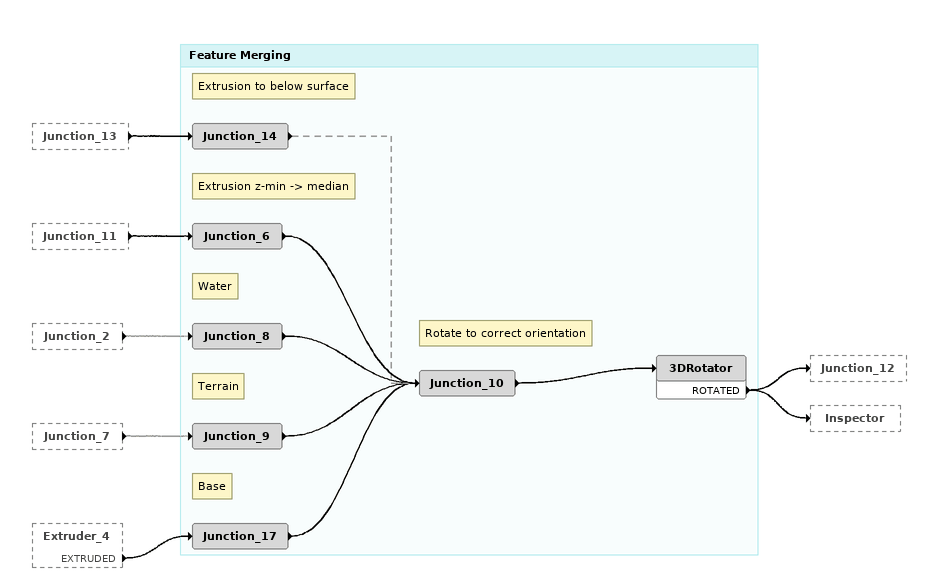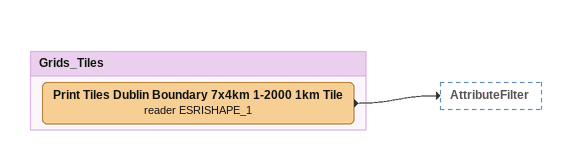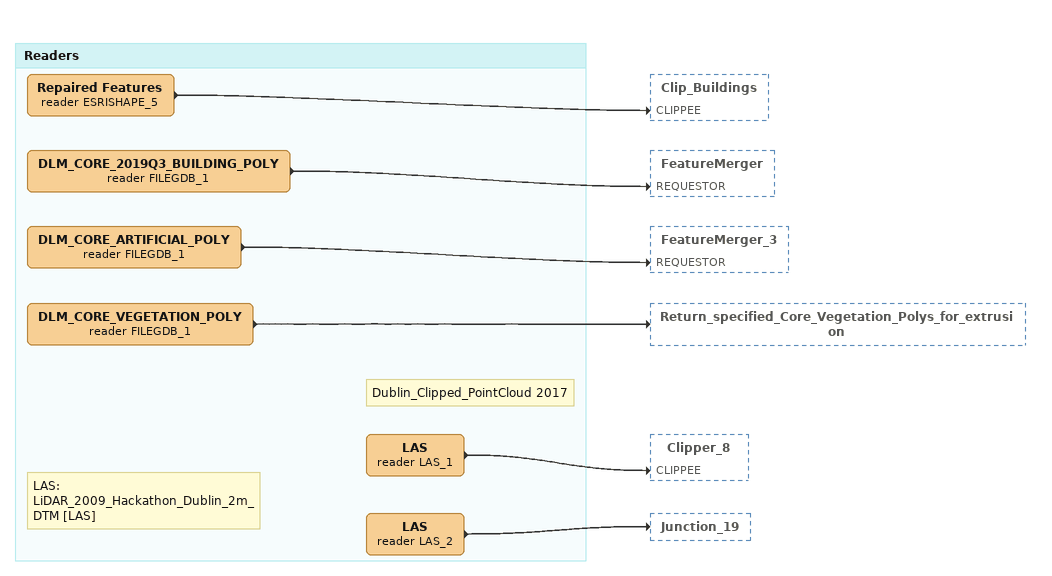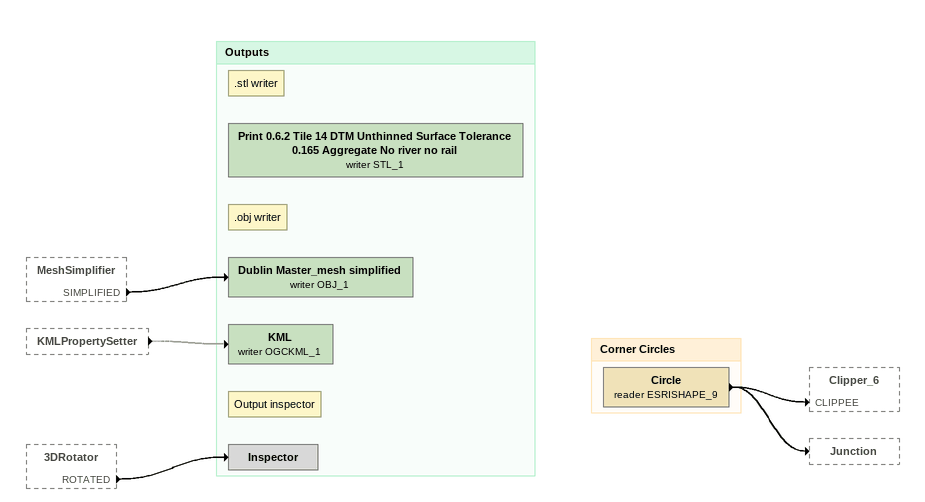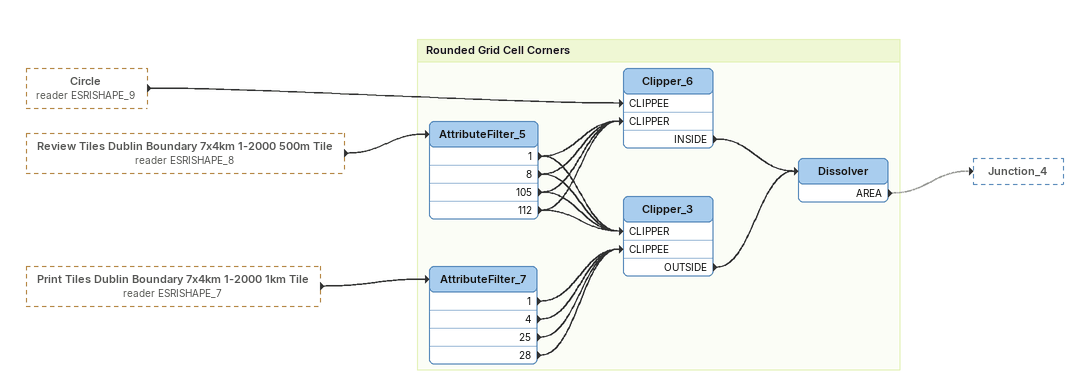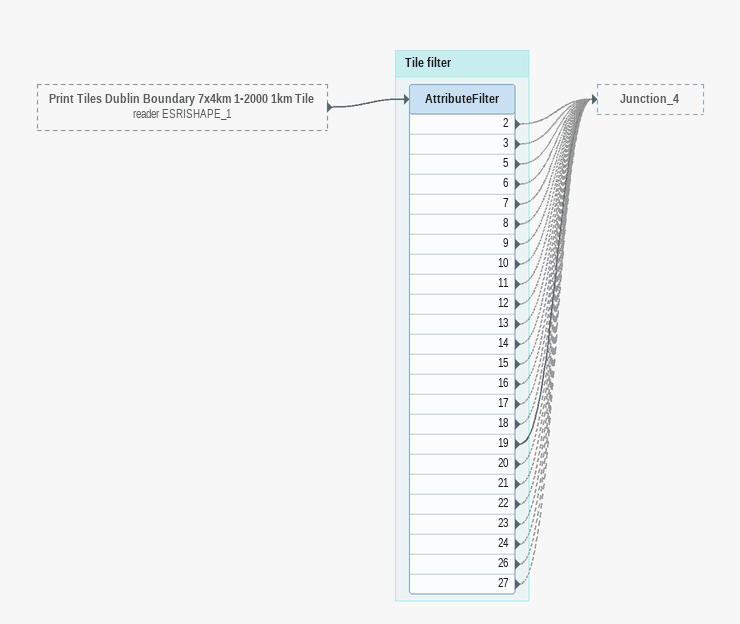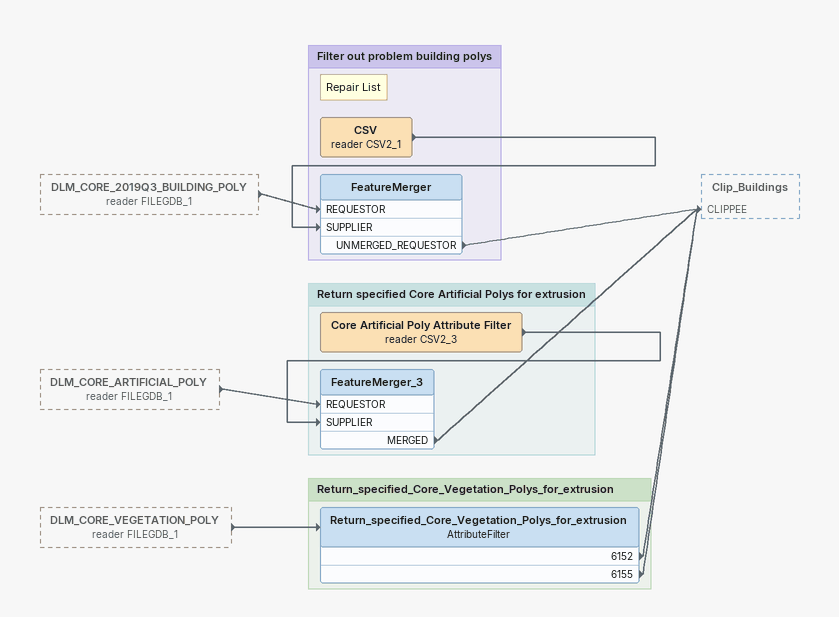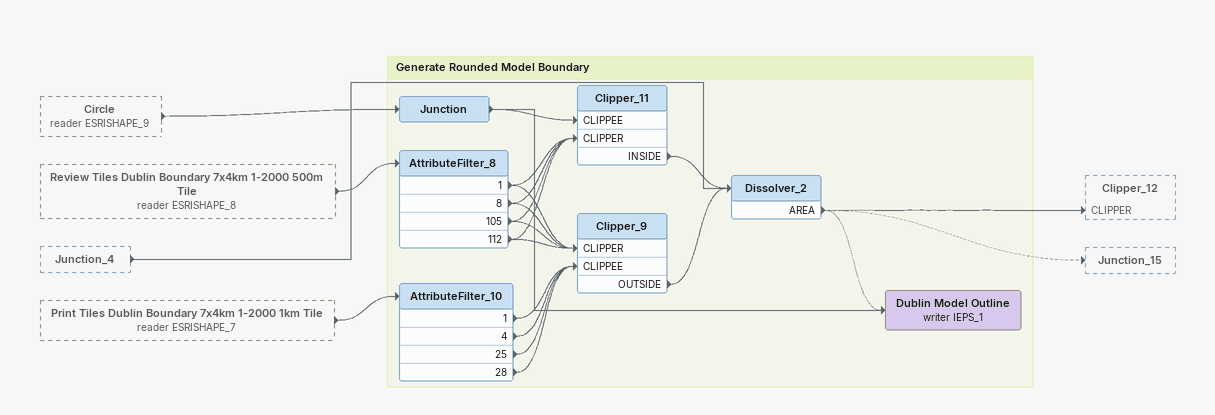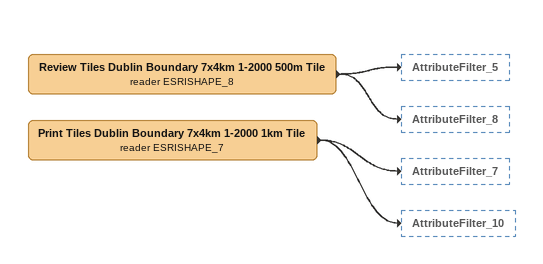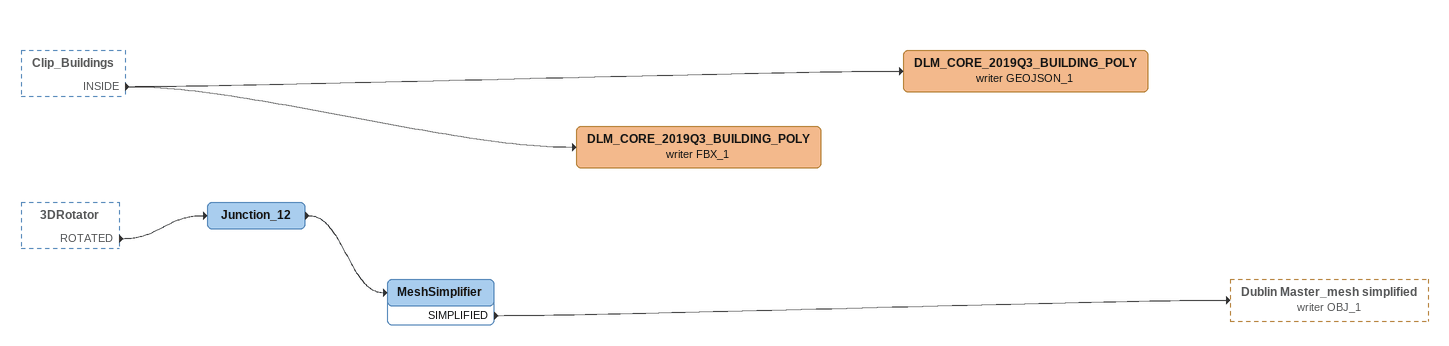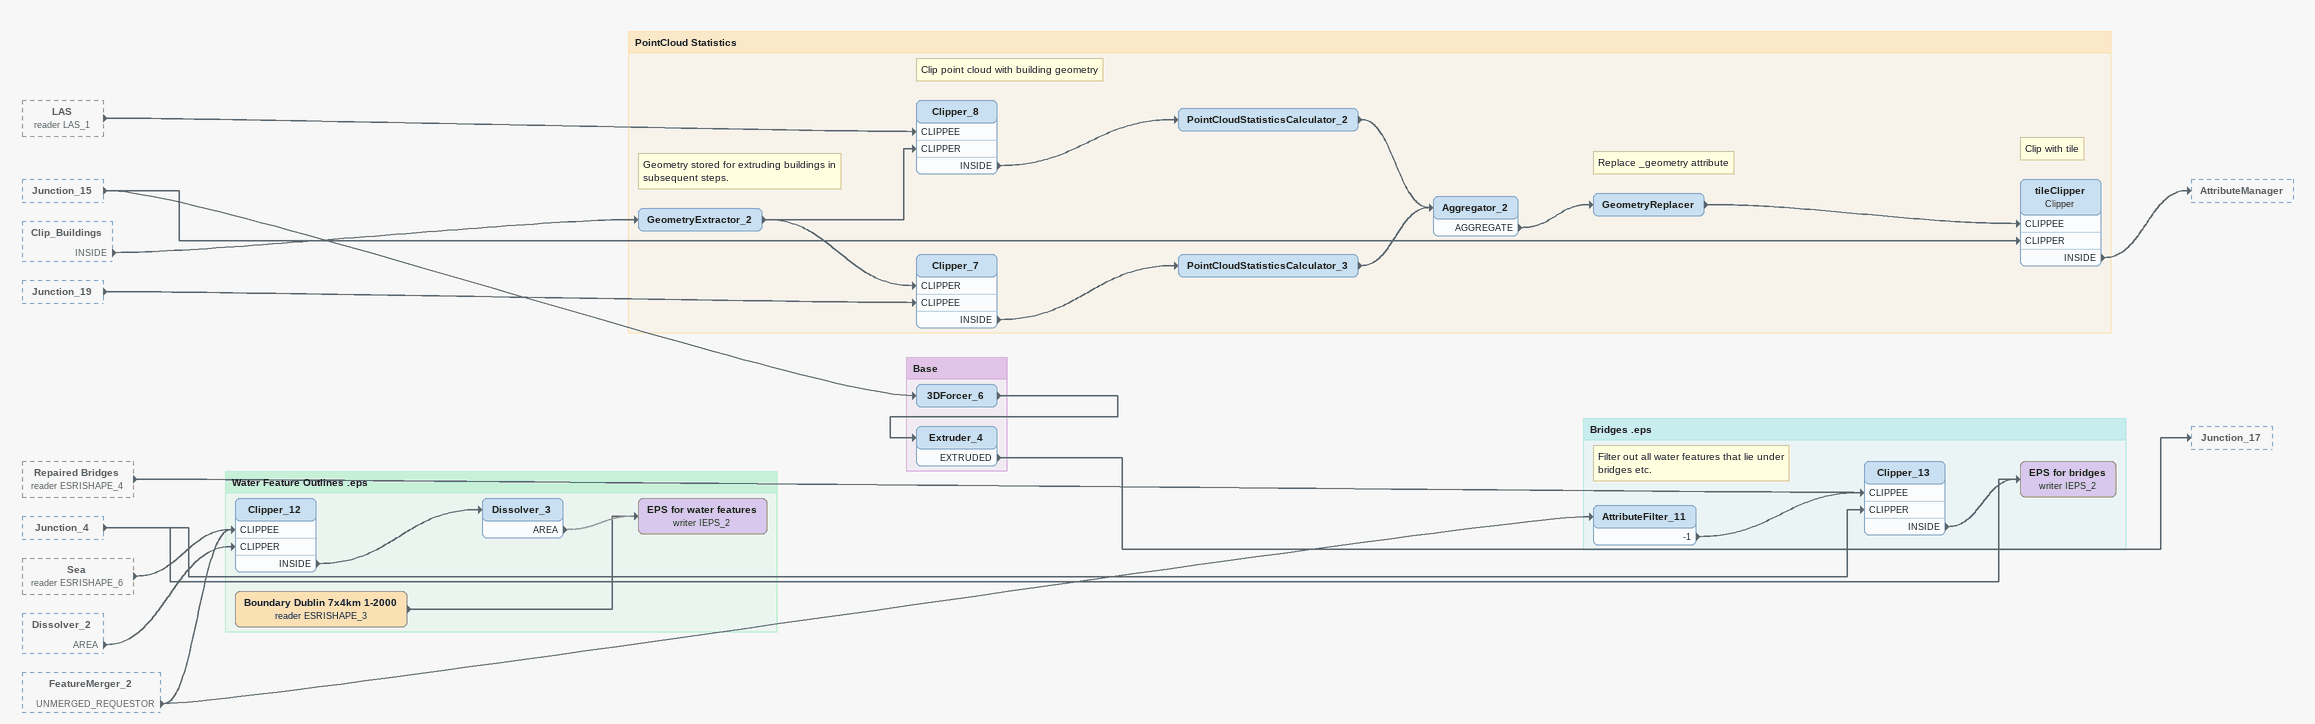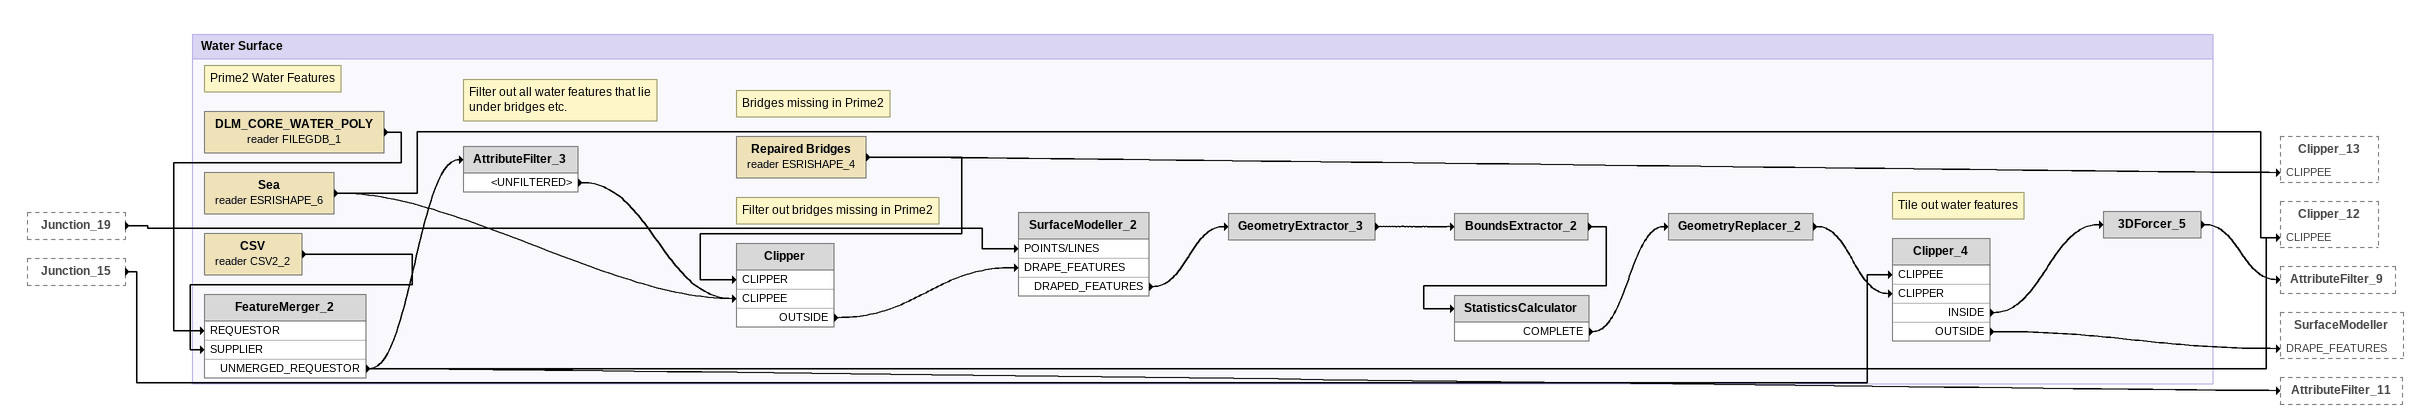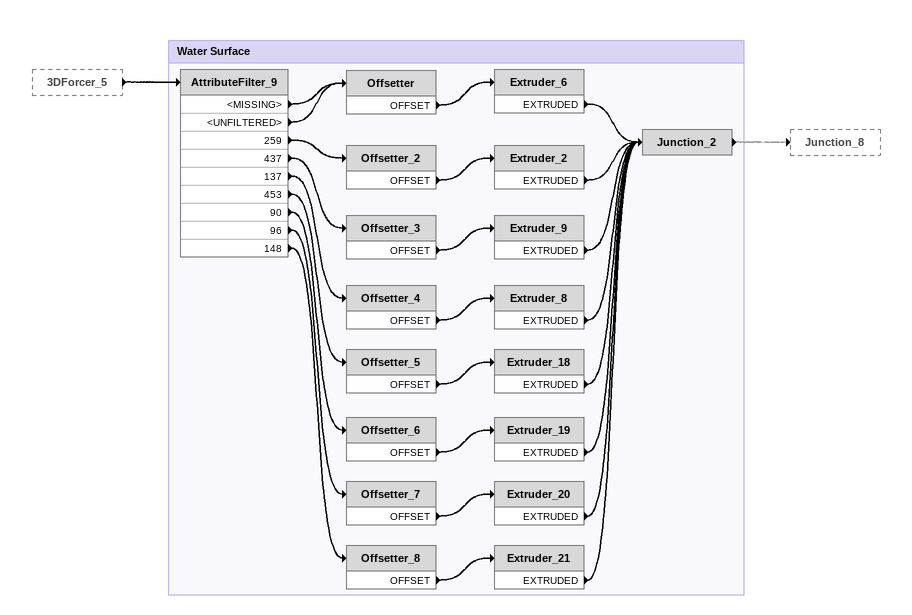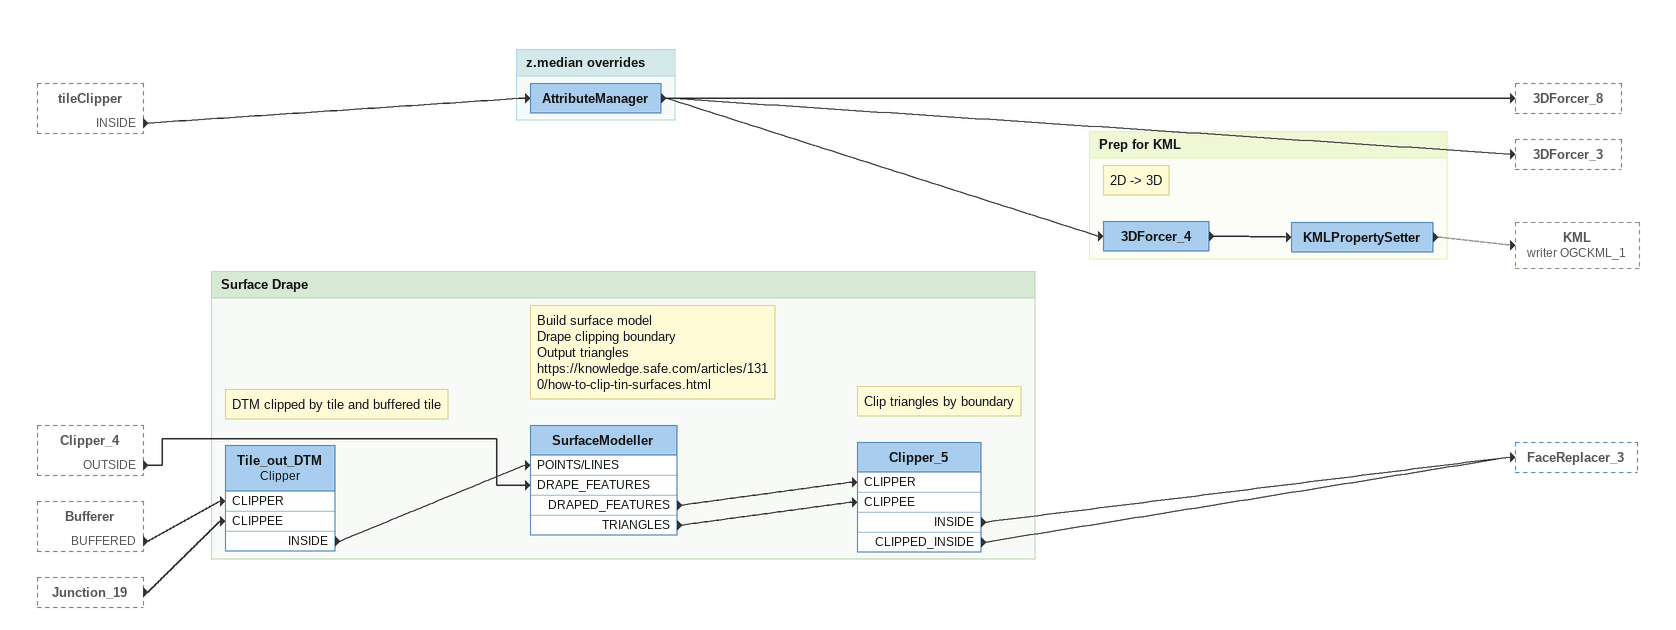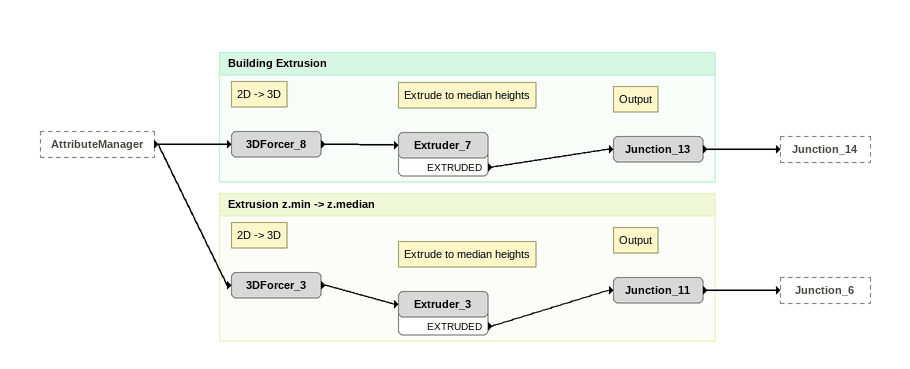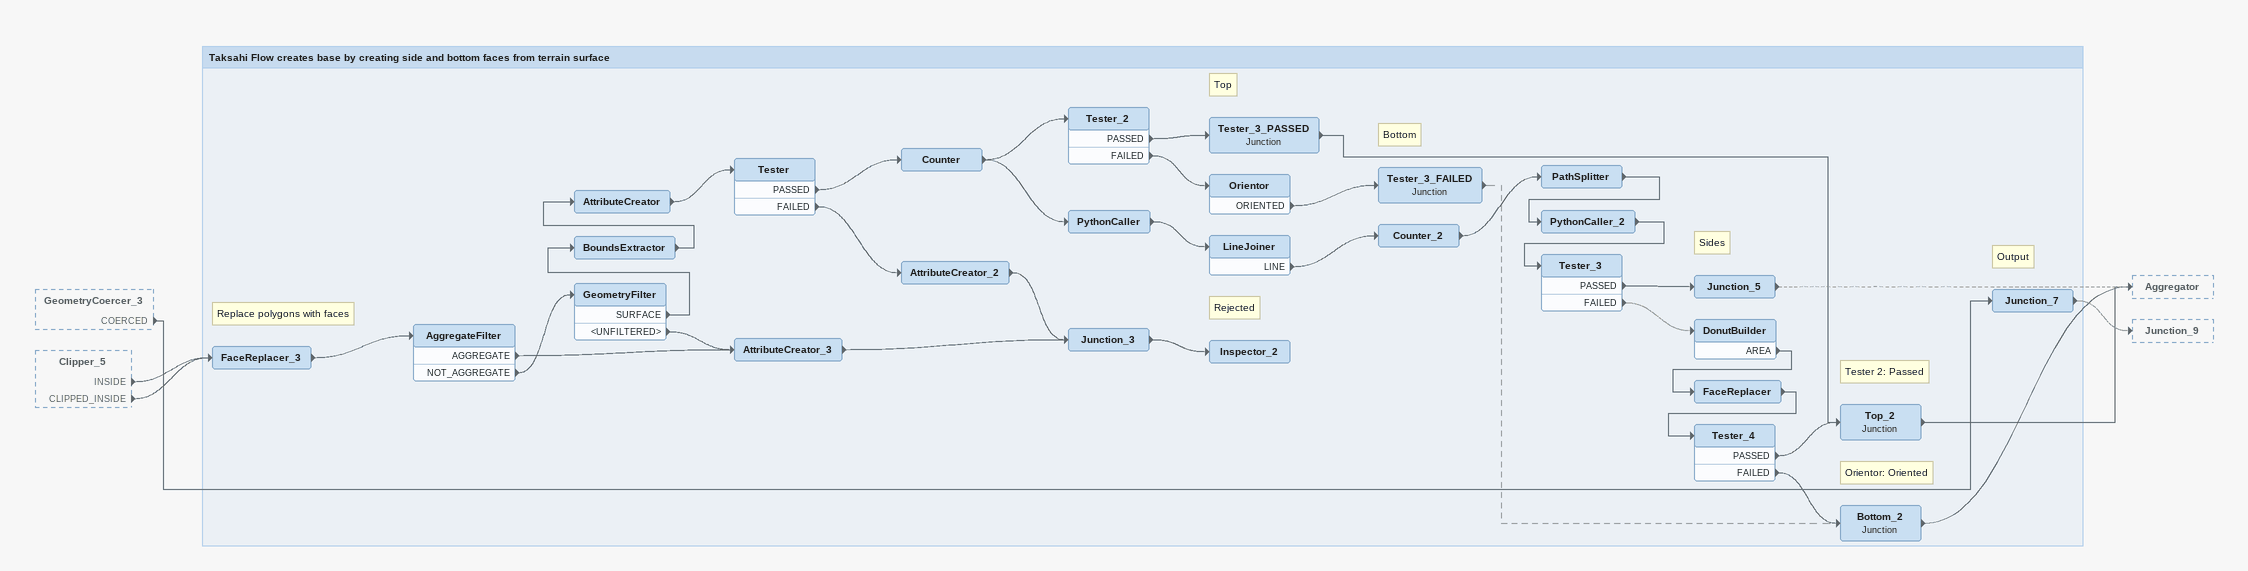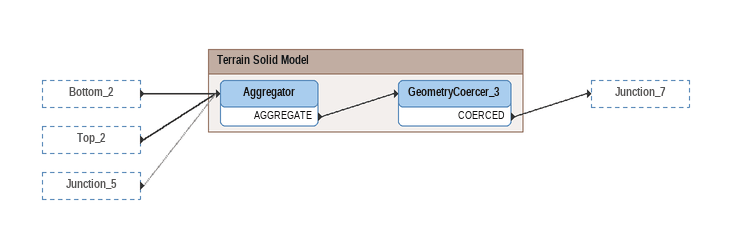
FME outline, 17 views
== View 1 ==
Junction_13 [outside]
    -> Junction_14
Junction_11 [outside]
    -> Junction_6
Junction_2 [outside]
    -> Junction_8 [off]
Junction_7 [outside]
    -> Junction_9 [off]
Extruder_4 [outside]
    EXTRUDED -> Junction_17

Bookmark: Feature Merging
Note: Base
Junction_17
    -> Junction_10
Note: Extrusion to below surface
Junction_14
    -> Junction_10 [off]
Note: Extrusion z-min -> median
Junction_6
    -> Junction_10
Note: Terrain
Junction_9
    -> Junction_10
Note: Water
Junction_8
    -> Junction_10
Junction_10
    -> 3DRotator
Note: Rotate to correct orientation
3DRotator
    ROTATED -> Junction_12
    ROTATED -> Inspector

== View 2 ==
Bookmark: Grids_Tiles
Print Tiles Dublin Boundary 7x4km 1-2000 1km Tile (reader ESRISHAPE_1)
    -> AttributeFilter

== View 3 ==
Bookmark: Readers
DLM_CORE_2019Q3_BUILDING_POLY (reader FILEGDB_1)
    -> FeatureMerger [REQUESTOR]
DLM_CORE_ARTIFICIAL_POLY (reader FILEGDB_1)
    -> FeatureMerger_3 [REQUESTOR]
DLM_CORE_VEGETATION_POLY (reader FILEGDB_1)
    -> Return_specified_Core_Vegetation_Polys_for_extrusion
Repaired Features (reader ESRISHAPE_5)
    -> Clip_Buildings [CLIPPEE]
Note: Dublin_Clipped_PointCloud 2017
LAS (reader LAS_1)
    -> Clipper_8 [CLIPPEE]
Note: LAS: LiDAR_2009_Hackathon_Dublin_2m_DTM [LAS]
LAS (reader LAS_2)
    -> Junction_19

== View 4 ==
MeshSimplifier [outside]
    SIMPLIFIED -> Dublin Master_mesh simplified (writer OBJ_1)
KMLPropertySetter [outside]
    -> KML (writer OGCKML_1) [off]
3DRotator [outside]
    ROTATED -> Inspector

Bookmark: Outputs
Note: .stl writer
Print 0.6.2 Tile 14 DTM Unthinned Surface Tolerance 0.165 Aggregate No river no rail (writer STL_1)
KML (writer OGCKML_1)
Note: .obj writer
Dublin Master_mesh simplified (writer OBJ_1)
Note: Output inspector
Inspector

Bookmark: Corner Circles
Circle (reader ESRISHAPE_9)
    -> Clipper_6 [CLIPPEE]
    -> Junction

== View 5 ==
Circle (reader ESRISHAPE_9) [outside]
    -> Clipper_6 [CLIPPEE]
Review Tiles Dublin Boundary 7x4km 1-2000 500m Tile (reader ESRISHAPE_8) [outside]
    -> AttributeFilter_5
Print Tiles Dublin Boundary 7x4km 1-2000 1km Tile (reader ESRISHAPE_7) [outside]
    -> AttributeFilter_7

Bookmark: Rounded Grid Cell Corners
AttributeFilter_5
    1 -> Clipper_6 [CLIPPER]
    1 -> Clipper_3 [CLIPPER]
    8 -> Clipper_6 [CLIPPER]
    8 -> Clipper_3 [CLIPPER]
    105 -> Clipper_6 [CLIPPER]
    105 -> Clipper_3 [CLIPPER]
    112 -> Clipper_3 [CLIPPER]
    112 -> Clipper_6 [CLIPPER]
AttributeFilter_7
    1 -> Clipper_3 [CLIPPEE]
    4 -> Clipper_3 [CLIPPEE]
    25 -> Clipper_3 [CLIPPEE]
    28 -> Clipper_3 [CLIPPEE]
Clipper_3
    OUTSIDE -> Dissolver
Clipper_6
    INSIDE -> Dissolver
Dissolver
    AREA -> Junction_4 [off]

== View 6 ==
Print Tiles Dublin Boundary 7x4km 1-2000 1km Tile (reader ESRISHAPE_1) [outside]
    -> AttributeFilter

Bookmark: Tile filter
AttributeFilter
    2 -> Junction_4 [off]
    3 -> Junction_4 [off]
    5 -> Junction_4 [off]
    6 -> Junction_4 [off]
    7 -> Junction_4 [off]
    8 -> Junction_4 [off]
    9 -> Junction_4 [off]
    10 -> Junction_4 [off]
    11 -> Junction_4 [off]
    12 -> Junction_4 [off]
    13 -> Junction_4 [off]
    14 -> Junction_4 [off]
    15 -> Junction_4 [off]
    16 -> Junction_4 [off]
    17 -> Junction_4 [off]
    18 -> Junction_4 [off]
    19 -> Junction_4
    20 -> Junction_4 [off]
    21 -> Junction_4 [off]
    22 -> Junction_4 [off]
    23 -> Junction_4 [off]
    24 -> Junction_4 [off]
    26 -> Junction_4 [off]
    27 -> Junction_4 [off]

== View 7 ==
DLM_CORE_2019Q3_BUILDING_POLY (reader FILEGDB_1) [outside]
    -> FeatureMerger [REQUESTOR]
DLM_CORE_ARTIFICIAL_POLY (reader FILEGDB_1) [outside]
    -> FeatureMerger_3 [REQUESTOR]
DLM_CORE_VEGETATION_POLY (reader FILEGDB_1) [outside]
    -> Return_specified_Core_Vegetation_Polys_for_extrusion

Bookmark: Return_specified_Core_Vegetation_Polys_for_extrusion
Return_specified_Core_Vegetation_Polys_for_extrusion: AttributeFilter
    6152 -> Clip_Buildings [CLIPPEE]
    6155 -> Clip_Buildings [CLIPPEE]

Bookmark: Filter out problem building polys
Note: Repair List
CSV (reader CSV2_1)
    -> FeatureMerger [SUPPLIER]
FeatureMerger
    UNMERGED_REQUESTOR -> Clip_Buildings [CLIPPEE]

Bookmark: Return specified Core Artificial Polys for extrusion
Core Artificial Poly Attribute Filter (reader CSV2_3)
    -> FeatureMerger_3 [SUPPLIER]
FeatureMerger_3
    MERGED -> Clip_Buildings [CLIPPEE]

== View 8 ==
Circle (reader ESRISHAPE_9) [outside]
    -> Junction
Review Tiles Dublin Boundary 7x4km 1-2000 500m Tile (reader ESRISHAPE_8) [outside]
    -> AttributeFilter_8
Junction_4 [outside]
    -> Dissolver_2
Print Tiles Dublin Boundary 7x4km 1-2000 1km Tile (reader ESRISHAPE_7) [outside]
    -> AttributeFilter_10

Bookmark: Generate Rounded Model Boundary
AttributeFilter_8
    1 -> Clipper_9 [CLIPPER]
    1 -> Clipper_11 [CLIPPER]
    8 -> Clipper_9 [CLIPPER]
    8 -> Clipper_11 [CLIPPER]
    105 -> Clipper_11 [CLIPPER]
    105 -> Clipper_9 [CLIPPER]
    112 -> Clipper_9 [CLIPPER]
    112 -> Clipper_11 [CLIPPER]
AttributeFilter_10
    1 -> Clipper_9 [CLIPPEE]
    4 -> Clipper_9 [CLIPPEE]
    25 -> Clipper_9 [CLIPPEE]
    28 -> Clipper_9 [CLIPPEE]
Clipper_9
    OUTSIDE -> Dissolver_2
Junction
    -> Clipper_11 [CLIPPEE]
    -> Dublin Model Outline (writer IEPS_1)
Clipper_11
    INSIDE -> Dissolver_2
Dissolver_2
    AREA -> Dublin Model Outline (writer IEPS_1) [off]
    AREA -> Clipper_12 [CLIPPER]
    AREA -> Junction_15 [off]
Dublin Model Outline (writer IEPS_1)

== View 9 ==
Review Tiles Dublin Boundary 7x4km 1-2000 500m Tile (reader ESRISHAPE_8)
    -> AttributeFilter_5
    -> AttributeFilter_8
Print Tiles Dublin Boundary 7x4km 1-2000 1km Tile (reader ESRISHAPE_7)
    -> AttributeFilter_7
    -> AttributeFilter_10

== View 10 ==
Clip_Buildings [outside]
    INSIDE -> DLM_CORE_2019Q3_BUILDING_POLY (writer FBX_1)
    INSIDE -> DLM_CORE_2019Q3_BUILDING_POLY (writer GEOJSON_1)
3DRotator [outside]
    ROTATED -> Junction_12
DLM_CORE_2019Q3_BUILDING_POLY (writer GEOJSON_1)
DLM_CORE_2019Q3_BUILDING_POLY (writer FBX_1)
Junction_12
    -> MeshSimplifier
MeshSimplifier
    SIMPLIFIED -> Dublin Master_mesh simplified (writer OBJ_1)

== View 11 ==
LAS (reader LAS_1) [outside]
    -> Clipper_8 [CLIPPEE]
Junction_15 [outside]
    -> tileClipper [CLIPPER]
    -> 3DForcer_6
Clip_Buildings [outside]
    INSIDE -> GeometryExtractor_2
Junction_19 [outside]
    -> Clipper_7 [CLIPPEE]
Repaired Bridges (reader ESRISHAPE_4) [outside]
    -> Clipper_13 [CLIPPEE]
Junction_4 [outside]
    -> Clipper_13 [CLIPPER]
    -> EPS for bridges (writer IEPS_2)
Sea (reader ESRISHAPE_6) [outside]
    -> Clipper_12 [CLIPPEE]
Dissolver_2 [outside]
    AREA -> Clipper_12 [CLIPPER]
FeatureMerger_2 [outside]
    UNMERGED_REQUESTOR -> Clipper_12 [CLIPPEE]
    UNMERGED_REQUESTOR -> AttributeFilter_11

Bookmark: Base
3DForcer_6
    -> Extruder_4
Extruder_4
    EXTRUDED -> Junction_17

Bookmark: PointCloud Statistics
Note: Geometry stored for extruding buildings in subsequent steps.
GeometryExtractor_2
    -> Clipper_8 [CLIPPER]
    -> Clipper_7 [CLIPPER]
Note: Clip point cloud with building geometry
Clipper_8
    INSIDE -> PointCloudStatisticsCalculator_2
PointCloudStatisticsCalculator_2
    -> Aggregator_2
Clipper_7
    INSIDE -> PointCloudStatisticsCalculator_3
PointCloudStatisticsCalculator_3
    -> Aggregator_2
Aggregator_2
    AGGREGATE -> GeometryReplacer
Note: Replace _geometry attribute
GeometryReplacer
    -> tileClipper [CLIPPEE]
Note: Clip with tile
tileClipper: Clipper
    INSIDE -> AttributeManager

Bookmark: Water Feature Outlines .eps
Clipper_12
    INSIDE -> Dissolver_3
Dissolver_3
    AREA -> EPS for water features (writer IEPS_2) [off]
Boundary Dublin 7x4km 1-2000 (reader ESRISHAPE_3)
    -> EPS for water features (writer IEPS_2)
EPS for water features (writer IEPS_2)

Bookmark: Bridges .eps
Note: Filter out all water features that lie under bridges etc.
AttributeFilter_11
    -1 -> Clipper_13 [CLIPPEE]
Clipper_13
    INSIDE -> EPS for bridges (writer IEPS_2)
EPS for bridges (writer IEPS_2)

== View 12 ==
Junction_19 [outside]
    -> SurfaceModeller_2 [POINTS/LINES]
Junction_15 [outside]
    -> Clipper_4 [CLIPPEE]

Bookmark: Water Surface
Note: Prime2 Water Features
DLM_CORE_WATER_POLY (reader FILEGDB_1)
    -> FeatureMerger_2 [REQUESTOR]
Sea (reader ESRISHAPE_6)
    -> Clipper [CLIPPEE]
    -> Clipper_12 [CLIPPEE]
CSV (reader CSV2_2)
    -> FeatureMerger_2 [SUPPLIER]
FeatureMerger_2
    UNMERGED_REQUESTOR -> AttributeFilter_3
    UNMERGED_REQUESTOR -> Clipper_12 [CLIPPEE]
    UNMERGED_REQUESTOR -> AttributeFilter_11
Note: Filter out all water features that lie under bridges etc.
AttributeFilter_3
    <UNFILTERED> -> Clipper [CLIPPEE]
Note: Bridges missing in Prime2
Repaired Bridges (reader ESRISHAPE_4)
    -> Clipper [CLIPPER]
    -> Clipper_13 [CLIPPEE]
Note: Filter out bridges missing in Prime2
Clipper
    OUTSIDE -> SurfaceModeller_2 [DRAPE_FEATURES]
SurfaceModeller_2
    DRAPED_FEATURES -> GeometryExtractor_3
GeometryExtractor_3
    -> BoundsExtractor_2
BoundsExtractor_2
    -> StatisticsCalculator
StatisticsCalculator
    COMPLETE -> GeometryReplacer_2
GeometryReplacer_2
    -> Clipper_4 [CLIPPER]
Note: Tile out water features
Clipper_4
    INSIDE -> 3DForcer_5
    OUTSIDE -> SurfaceModeller [DRAPE_FEATURES]
3DForcer_5
    -> AttributeFilter_9

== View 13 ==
3DForcer_5 [outside]
    -> AttributeFilter_9

Bookmark: Water Surface
AttributeFilter_9
    <MISSING> -> Offsetter
    <UNFILTERED> -> Offsetter
    259 -> Offsetter_2
    437 -> Offsetter_3
    137 -> Offsetter_4
    453 -> Offsetter_5
    90 -> Offsetter_6
    96 -> Offsetter_7
    148 -> Offsetter_8
Offsetter
    OFFSET -> Extruder_6
Extruder_6
    EXTRUDED -> Junction_2
Offsetter_2
    OFFSET -> Extruder_2
Extruder_2
    EXTRUDED -> Junction_2
Offsetter_3
    OFFSET -> Extruder_9
Extruder_9
    EXTRUDED -> Junction_2
Offsetter_4
    OFFSET -> Extruder_8
Extruder_8
    EXTRUDED -> Junction_2
Offsetter_5
    OFFSET -> Extruder_18
Extruder_18
    EXTRUDED -> Junction_2
Offsetter_6
    OFFSET -> Extruder_19
Extruder_19
    EXTRUDED -> Junction_2
Offsetter_7
    OFFSET -> Extruder_20
Extruder_20
    EXTRUDED -> Junction_2
Offsetter_8
    OFFSET -> Extruder_21
Extruder_21
    EXTRUDED -> Junction_2
Junction_2
    -> Junction_8 [off]

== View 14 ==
tileClipper [outside]
    INSIDE -> AttributeManager
Clipper_4 [outside]
    OUTSIDE -> SurfaceModeller [DRAPE_FEATURES]
Bufferer [outside]
    BUFFERED -> Tile_out_DTM [CLIPPER]
Junction_19 [outside]
    -> Tile_out_DTM [CLIPPEE]

Bookmark: Surface Drape
Note: DTM clipped by tile and buffered tile
Tile_out_DTM: Clipper
    INSIDE -> SurfaceModeller [POINTS/LINES]
Note: Build surface model / Drape clipping boundary / Output triangles / https://knowledge.safe.com/articles/1310/how-to-clip-tin-surfaces.html
SurfaceModeller
    DRAPED_FEATURES -> Clipper_5 [CLIPPER]
    TRIANGLES -> Clipper_5 [CLIPPEE]
Note: Clip triangles by boundary
Clipper_5
    INSIDE -> FaceReplacer_3
    CLIPPED_INSIDE -> FaceReplacer_3

Bookmark: z.median overrides
AttributeManager
    -> 3DForcer_8
    -> 3DForcer_4
    -> 3DForcer_3

Bookmark: Prep for KML
Note: 2D -> 3D
3DForcer_4
    -> KMLPropertySetter
KMLPropertySetter
    -> KML (writer OGCKML_1) [off]

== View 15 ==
AttributeManager [outside]
    -> 3DForcer_8
    -> 3DForcer_3

Bookmark: Building Extrusion
Note: 2D -> 3D
3DForcer_8
    -> Extruder_7
Note: Extrude to median heights
Extruder_7
    EXTRUDED -> Junction_13
Note: Output
Junction_13
    -> Junction_14

Bookmark: Extrusion z.min -> z.median
Note: 2D -> 3D
3DForcer_3
    -> Extruder_3
Note: Extrude to median heights
Extruder_3
    EXTRUDED -> Junction_11
Note: Output
Junction_11
    -> Junction_6

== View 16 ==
GeometryCoercer_3 [outside]
    COERCED -> Junction_7
Clipper_5 [outside]
    INSIDE -> FaceReplacer_3
    CLIPPED_INSIDE -> FaceReplacer_3

Bookmark: Taksahi Flow creates base by creating side and bottom faces from terrain surface
Note: Replace polygons with faces
FaceReplacer_3
    -> AggregateFilter
AggregateFilter
    AGGREGATE -> AttributeCreator_3
    NOT_AGGREGATE -> GeometryFilter
GeometryFilter
    SURFACE -> BoundsExtractor
    <UNFILTERED> -> AttributeCreator_3
BoundsExtractor
    -> AttributeCreator
AttributeCreator
    -> Tester
Tester
    PASSED -> Counter
    FAILED -> AttributeCreator_2
Counter
    -> PythonCaller
    -> Tester_2
Tester_2
    PASSED -> Tester_3_PASSED
    FAILED -> Orientor
Note: Top
Tester_3_PASSED: Junction
    -> Top_2
Orientor
    ORIENTED -> Tester_3_FAILED
Note: Bottom
Tester_3_FAILED: Junction
    -> Bottom_2 [off]
PythonCaller
    -> LineJoiner
LineJoiner
    LINE -> Counter_2
Counter_2
    -> PathSplitter
PathSplitter
    -> PythonCaller_2
PythonCaller_2
    -> Tester_3
Tester_3
    PASSED -> Junction_5
    FAILED -> DonutBuilder [off]
Note: Sides
Junction_5
    -> Aggregator [off]
DonutBuilder
    AREA -> FaceReplacer
FaceReplacer
    -> Tester_4
Tester_4
    PASSED -> Top_2
    FAILED -> Bottom_2
Note: Tester 2: Passed
Top_2: Junction
    -> Aggregator
Note: Orientor: Oriented
Bottom_2: Junction
    -> Aggregator
Note: Output
Junction_7
    -> Junction_9 [off]
AttributeCreator_2
    -> Junction_3
AttributeCreator_3
    -> Junction_3
Junction_3
    -> Inspector_2
Note: Rejected
Inspector_2

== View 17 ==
Bottom_2 [outside]
    -> Aggregator
Top_2 [outside]
    -> Aggregator
Junction_5 [outside]
    -> Aggregator [off]

Bookmark: Terrain Solid Model
Aggregator
    AGGREGATE -> GeometryCoercer_3
GeometryCoercer_3
    COERCED -> Junction_7
